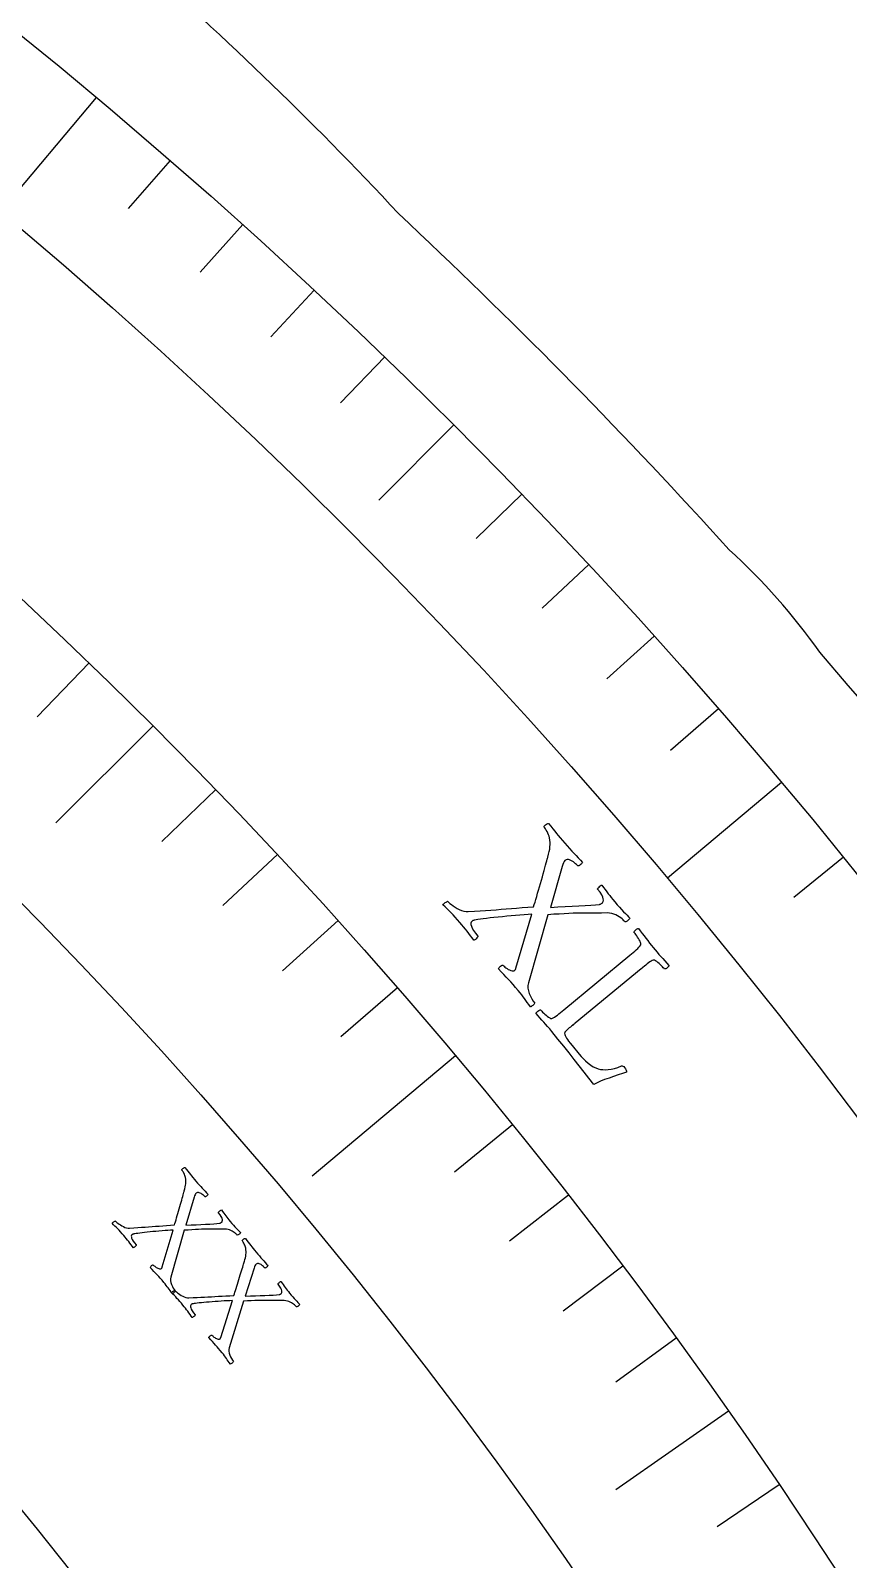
# Model space of a CAD drawing. Header units: millimetres. Extents: x -93 to 93, y -93 to 104.
# Drawn here: x 57.2 to 70.53, y 45.6 to 70.53 of the extents above; entities that cross this region are included whole.
import ezdxf

# ---------------------------------------------------------------- set-up
doc = ezdxf.new("R2010")
doc.units = ezdxf.units.MM
for name, color, linetype in [('CUT_OUTER', 1, 'Continuous'), ('ENGRAVE', 7, 'Continuous'), ('ENGRAVE_FINE', 8, 'Continuous'), ('TEXT', 5, 'Continuous')]:
    doc.layers.add(name, color=color, linetype=linetype)

msp = doc.modelspace()

# ---------------------------------------------------------------- linework, layer by layer
at = {"layer": 'CUT_OUTER'}
msp.add_lwpolyline([(63.1959, 67.5459), (63.3702, 67.383)], dxfattribs=at)
for centre, radius, start, end in [((22.8119, 30.0592), 55.101, 42.86919, 55.95174), ((0.0912, 0.0929), 92.3698, 42.136876, 46.759547), ((61.5221, 54.3366), 10.4707, 35.34519, 47.56301), ((0.2454, 0.1998), 92.1836, 36.022248, 40.766758)]:
    msp.add_arc(centre, radius, start, end, dxfattribs=at)
at = {"layer": 'ENGRAVE'}
for points in [[(58.2687, 69.4419), (56.7079, 67.5819)], [(64.0992, 64.0992), (62.8728, 62.8728)], [(59.1937, 59.1937), (57.6108, 57.6108)], [(69.4419, 58.2687), (67.5819, 56.7079)], [(64.1275, 53.8094), (61.7891, 51.8472)], [(68.5733, 48.0155), (66.7396, 46.7316)]]:
    msp.add_lwpolyline(points, dxfattribs=at)
for radius in [90.65, 90.65, 88.2219, 83.7125, 83.7125, 80.1513, 73.5375, 73.5375, 69.6525, 62.4375, 62.4375]:
    msp.add_circle((0, 0), radius, dxfattribs=at)
at = {"layer": 'ENGRAVE_FINE'}
for points in [[(59.4718, 68.4144), (58.789, 67.6291)], [(60.6567, 67.3661), (59.9604, 66.5927)], [(61.8232, 66.2972), (61.1134, 65.5361)], [(62.9708, 65.2082), (62.2479, 64.4596)], [(65.2082, 62.9708), (64.4596, 62.2479)], [(66.2972, 61.8232), (65.5361, 61.1134)], [(67.3661, 60.6567), (66.5927, 59.9604)], [(58.1516, 60.2177), (57.3034, 59.3394)], [(68.4144, 59.4718), (67.6291, 58.789)], [(60.2177, 58.1516), (59.3394, 57.3034)], [(61.2234, 57.0918), (60.3305, 56.2591)], [(70.4483, 57.0479), (69.6396, 56.393)], [(62.2105, 56.0146), (61.3031, 55.1976)], [(63.1786, 54.9203), (62.2571, 54.1193)], [(65.0568, 52.682), (64.1079, 51.9136)], [(65.9664, 51.5386), (65.0042, 50.7868)], [(66.8558, 50.3794), (65.8806, 49.6446)], [(67.7248, 49.205), (66.737, 48.4873)], [(69.4008, 46.8114), (68.3886, 46.1287)]]:
    msp.add_lwpolyline(points, dxfattribs=at)
at = {"layer": 'TEXT'}
for points in [[(65.9063, 57.2777), (65.9459, 57.2326), (65.9842, 57.1899), (66.0213, 57.1495), (66.0571, 57.1113), (66.0922, 57.0745), (66.1268, 57.0378), (66.1609, 57.0012), (66.1946, 56.9648), (66.1902, 56.9571), (66.1827, 56.9479), (66.1721, 56.9371), (66.1585, 56.9248), (66.1446, 56.914), (66.1334, 56.9078), (66.125, 56.9061), (66.1192, 56.9089), (66.1101, 56.9187), (66.0982, 56.9301), (66.0836, 56.9431), (66.0663, 56.9576), (66.0472, 56.972), (66.0275, 56.9846), (66.007, 56.9956), (65.9858, 57.0048), (65.9649, 57.0103), (65.9453, 57.0101), (65.9269, 57.0044), (65.9099, 56.993), (65.8965, 56.9781), (65.8843, 56.9574), (65.8732, 56.931), (65.8632, 56.8988), (65.6713, 56.2302), (65.7927, 56.2376), (65.9109, 56.2443), (66.0258, 56.2502), (66.1375, 56.2553), (66.2408, 56.2605), (66.3309, 56.2664), (66.4076, 56.2731), (66.471, 56.2807), (66.4803, 56.2826), (66.4889, 56.2853), (66.4969, 56.2889), (66.5042, 56.2932), (66.5104, 56.2975), (66.5152, 56.3009), (66.5186, 56.3033), (66.5206, 56.3049), (66.5282, 56.3146), (66.5331, 56.3288), (66.5354, 56.3475), (66.535, 56.3705), (66.5279, 56.3993), (66.51, 56.435), (66.4811, 56.4776), (66.4414, 56.5272), (66.4414, 56.5332), (66.4454, 56.5412), (66.4535, 56.5513), (66.4655, 56.5634), (66.4789, 56.5752), (66.4909, 56.5844), (66.5016, 56.5911), (66.5108, 56.5952), (66.5394, 56.5566), (66.5664, 56.5202), (66.5917, 56.4861), (66.6153, 56.4541), (66.639, 56.4228), (66.6644, 56.3904), (66.6914, 56.3569), (66.7202, 56.3223), (66.7606, 56.2752), (66.7982, 56.2324), (66.8332, 56.1941), (66.8655, 56.1601), (66.8951, 56.1297), (66.9219, 56.102), (66.946, 56.0769), (66.9672, 56.0545), (66.9631, 56.047), (66.9566, 56.0384), (66.9479, 56.0288), (66.9368, 56.0179), (66.9246, 56.0081), (66.9124, 56.0014), (66.9004, 55.9979), (66.8885, 55.9975), (66.8822, 56.0042), (66.8719, 56.0141), (66.8577, 56.027), (66.8396, 56.0429), (66.8181, 56.0601), (66.7938, 56.0766), (66.7669, 56.0925), (66.7371, 56.1077), (66.7052, 56.1209), (66.6714, 56.1307), (66.636, 56.137), (66.5987, 56.1398), (66.504, 56.1394), (66.4157, 56.139), (66.3339, 56.1387), (66.2586, 56.1385), (66.1865, 56.1379), (66.1145, 56.1365), (66.0426, 56.1344), (65.9709, 56.1313), (65.8959, 56.1276), (65.8144, 56.1231), (65.7262, 56.118), (65.6316, 56.112), (65.3132, 54.9997), (65.3053, 54.9585), (65.3052, 54.9158), (65.3129, 54.8715), (65.3284, 54.8257), (65.3486, 54.7812), (65.3704, 54.7406), (65.3936, 54.704), (65.4184, 54.6715), (65.4149, 54.663), (65.4082, 54.6537), (65.3983, 54.6437), (65.3852, 54.6329), (65.372, 54.6231), (65.3615, 54.6158), (65.3537, 54.6111), (65.3487, 54.6089), (65.3214, 54.6466), (65.2961, 54.6816), (65.2726, 54.714), (65.2512, 54.7436), (65.2293, 54.7731), (65.2045, 54.8051), (65.1768, 54.8395), (65.1461, 54.8763), (65.1035, 54.9265), (65.0631, 54.9729), (65.025, 55.0155), (64.9892, 55.0543), (64.9531, 55.0929), (64.914, 55.1346), (64.8719, 55.1795), (64.8267, 55.2275), (64.8293, 55.2374), (64.8355, 55.2481), (64.8454, 55.2598), (64.8588, 55.2723), (64.8727, 55.2831), (64.8839, 55.2893), (64.8923, 55.291), (64.898, 55.2882), (64.9059, 55.2799), (64.9168, 55.2699), (64.9307, 55.2585), (64.9476, 55.2454), (64.9663, 55.2323), (64.9857, 55.2206), (65.0058, 55.2103), (65.0266, 55.2014), (65.0466, 55.1955), (65.0641, 55.194), (65.0793, 55.197), (65.0919, 55.2045), (65.0945, 55.2071), (65.0972, 55.2106), (65.0999, 55.215), (65.1027, 55.2202), (65.1053, 55.2258), (65.1072, 55.2311), (65.1085, 55.2362), (65.1092, 55.241), (65.3707, 56.1186), (65.3084, 56.1147), (65.2431, 56.1101), (65.1748, 56.1048), (65.1035, 56.0988), (65.0311, 56.0923), (64.9597, 56.0857), (64.8892, 56.079), (64.8195, 56.0722), (64.7526, 56.0653), (64.6901, 56.0584), (64.632, 56.0513), (64.5785, 56.0443), (64.5311, 56.0376), (64.4918, 56.0319), (64.4606, 56.027), (64.4374, 56.0232), (64.4334, 56.0221), (64.4284, 56.0208), (64.4225, 56.0193), (64.4157, 56.0175), (64.4086, 56.0152), (64.4018, 56.012), (64.3951, 56.0078), (64.3887, 56.0028), (64.3799, 55.9905), (64.3762, 55.9732), (64.3776, 55.9511), (64.3841, 55.924), (64.3976, 55.8917), (64.42, 55.854), (64.4512, 55.8107), (64.4913, 55.762), (64.4881, 55.7533), (64.482, 55.7435), (64.4729, 55.7325), (64.461, 55.7204), (64.4487, 55.7094), (64.4386, 55.7016), (64.4307, 55.6971), (64.4249, 55.6958), (64.3979, 55.7319), (64.3705, 55.7682), (64.3426, 55.8047), (64.3143, 55.8413), (64.2856, 55.8777), (64.2567, 55.9133), (64.2276, 55.9482), (64.1983, 55.9823), (64.1581, 56.0279), (64.1204, 56.0696), (64.0852, 56.1074), (64.0525, 56.1414), (64.0208, 56.1736), (63.9883, 56.2064), (63.9551, 56.2396), (63.9211, 56.2732), (63.9266, 56.2814), (63.9347, 56.2901), (63.9455, 56.2992), (63.9589, 56.3087), (63.9723, 56.3173), (63.983, 56.3238), (63.9908, 56.328), (63.9958, 56.3301), (64.003, 56.323), (64.0158, 56.3117), (64.0342, 56.2963), (64.0583, 56.2767), (64.0865, 56.2553), (64.1174, 56.2347), (64.151, 56.2147), (64.1873, 56.1954), (64.2247, 56.1792), (64.2616, 56.1682), (64.298, 56.1626), (64.3339, 56.1623), (64.4326, 56.1687), (64.5269, 56.1749), (64.6168, 56.181), (64.7023, 56.1871), (64.7856, 56.1932), (64.869, 56.1996), (64.9524, 56.2061), (65.0359, 56.2129), (65.1212, 56.2198), (65.2101, 56.2266), (65.3025, 56.2333), (65.3986, 56.24), (65.4098, 56.2758), (65.4219, 56.316), (65.4349, 56.3606), (65.4488, 56.4096), (65.4633, 56.4614), (65.4784, 56.5141), (65.4939, 56.5679), (65.5099, 56.6227), (65.5258, 56.6771), (65.541, 56.7298), (65.5554, 56.7808), (65.5691, 56.8301), (65.5818, 56.8764), (65.5933, 56.9182), (65.6036, 56.9558), (65.6127, 56.9889), (65.6202, 57.016), (65.6255, 57.0353), (65.6287, 57.0469), (65.6297, 57.0508), (65.6432, 57.098), (65.6536, 57.1417), (65.6609, 57.182), (65.6652, 57.2187), (65.6667, 57.2542), (65.6657, 57.2907), (65.6622, 57.328), (65.6562, 57.3663), (65.6506, 57.3917), (65.6425, 57.4169), (65.632, 57.442), (65.6192, 57.467), (65.6056, 57.4903), (65.593, 57.5102), (65.5814, 57.5267), (65.5708, 57.5399), (65.5688, 57.546), (65.5716, 57.5542), (65.5794, 57.5644), (65.592, 57.5766), (65.6064, 57.5881), (65.6194, 57.5961), (65.631, 57.6006), (65.6412, 57.6016), (65.6787, 57.5561), (65.7132, 57.5138), (65.7445, 57.4746), (65.7727, 57.4387), (65.801, 57.4029), (65.8327, 57.3642), (65.8678, 57.3224), (65.9063, 57.2777)], [(66.0737, 54.3418), (66.0708, 54.3394), (66.0672, 54.3365), (66.063, 54.3331), (66.0582, 54.3291), (66.0457, 54.3188), (66.0314, 54.3071), (66.0154, 54.2939), (65.9975, 54.2792), (65.9794, 54.264), (65.9623, 54.2491), (65.9462, 54.2346), (65.9313, 54.2204), (65.9187, 54.2074), (65.9099, 54.1964), (65.9049, 54.1874), (65.9036, 54.1804), (65.9066, 54.1601), (65.9125, 54.1399), (65.9214, 54.1197), (65.9333, 54.0995), (65.949, 54.0768), (65.9696, 54.0492), (65.995, 54.0167), (66.0252, 53.9793), (66.1407, 53.8378), (66.1718, 53.8017), (66.2064, 53.7655), (66.2446, 53.7292), (66.2863, 53.6928), (66.3293, 53.6596), (66.3711, 53.6326), (66.4118, 53.6119), (66.4514, 53.5976), (66.4884, 53.5896), (66.528, 53.5851), (66.5702, 53.584), (66.615, 53.5862), (66.6633, 53.5929), (66.7159, 53.6048), (66.7728, 53.622), (66.834, 53.6445), (66.8442, 53.6458), (66.8551, 53.6422), (66.8667, 53.6339), (66.8789, 53.6206), (66.8951, 53.5984), (66.9063, 53.5784), (66.9124, 53.5608), (66.9133, 53.5456), (66.8454, 53.5218), (66.7752, 53.4975), (66.7028, 53.4726), (66.6281, 53.4473), (66.5559, 53.4214), (66.4909, 53.3953), (66.4332, 53.3687), (66.3827, 53.3419), (66.301, 53.444), (66.2201, 53.5463), (66.1399, 53.6486), (66.0604, 53.7511), (65.9783, 53.8564), (65.8902, 53.9675), (65.7959, 54.0844), (65.6955, 54.2069), (65.6603, 54.2491), (65.6264, 54.2886), (65.5939, 54.3255), (65.5627, 54.3597), (65.5321, 54.3931), (65.5015, 54.4275), (65.4708, 54.4629), (65.4401, 54.4994), (65.4425, 54.5088), (65.4481, 54.5185), (65.4568, 54.5283), (65.4686, 54.5382), (65.4814, 54.5471), (65.4928, 54.5535), (65.503, 54.5576), (65.512, 54.5593), (65.5199, 54.5502), (65.531, 54.5384), (65.5452, 54.5237), (65.5626, 54.5063), (65.5817, 54.488), (65.6012, 54.4709), (65.6211, 54.4549), (65.6414, 54.4401), (65.6603, 54.4281), (65.676, 54.4207), (65.6883, 54.4179), (65.6975, 54.4196), (65.7178, 54.4288), (65.7395, 54.441), (65.7625, 54.4561), (65.7868, 54.4742), (65.8122, 54.4943), (65.8384, 54.5153), (65.8655, 54.5373), (65.8934, 54.5603), (66.9668, 55.4491), (66.9946, 55.4723), (67.0215, 55.495), (67.0475, 55.5171), (67.0725, 55.5388), (67.0954, 55.5598), (67.1149, 55.58), (67.1311, 55.5993), (67.1439, 55.6177), (67.1482, 55.6273), (67.1479, 55.6404), (67.143, 55.6571), (67.1334, 55.6775), (67.1211, 55.6997), (67.1079, 55.722), (67.0938, 55.7443), (67.0788, 55.7668), (67.0645, 55.7875), (67.0523, 55.8045), (67.0425, 55.8178), (67.0348, 55.8275), (67.038, 55.8361), (67.0438, 55.8454), (67.0522, 55.8556), (67.0632, 55.8666), (67.0751, 55.8764), (67.0863, 55.8831), (67.0969, 55.8868), (67.1067, 55.8874), (67.1379, 55.8472), (67.1686, 55.8072), (67.1988, 55.7673), (67.2286, 55.7277), (67.2582, 55.6884), (67.288, 55.6499), (67.3181, 55.6121), (67.3483, 55.5751), (67.3797, 55.5375), (67.4112, 55.5007), (67.4427, 55.4649), (67.4743, 55.4299), (67.5062, 55.3948), (67.5385, 55.3588), (67.5714, 55.3219), (67.6047, 55.2839), (67.6023, 55.2744), (67.5967, 55.2647), (67.588, 55.2549), (67.5761, 55.2451), (67.5632, 55.2364), (67.5516, 55.2301), (67.5413, 55.2262), (67.5323, 55.2247), (67.5243, 55.234), (67.513, 55.2462), (67.4986, 55.2613), (67.4811, 55.2793), (67.4619, 55.2983), (67.4428, 55.3161), (67.4238, 55.3329), (67.4048, 55.3486), (67.387, 55.3614), (67.3714, 55.3695), (67.3581, 55.3729), (67.3471, 55.3715), (67.3303, 55.3636), (67.3123, 55.3533), (67.293, 55.3406), (67.2724, 55.3255), (67.2508, 55.3087), (67.2284, 55.2909), (67.2051, 55.2722), (67.181, 55.2525), (67.1771, 55.2493), (67.1732, 55.2461), (67.1694, 55.243), (67.1655, 55.2398), (67.1616, 55.2366), (67.1578, 55.2334), (67.1539, 55.2302), (67.15, 55.227)], [(59.8943, 51.7649), (59.9213, 51.7339), (59.9475, 51.7046), (59.9728, 51.6769), (59.9973, 51.6507), (60.0213, 51.6254), (60.0449, 51.6003), (60.0682, 51.5752), (60.0912, 51.5503), (60.0882, 51.545), (60.083, 51.5387), (60.0757, 51.5313), (60.0663, 51.5228), (60.0568, 51.5154), (60.0491, 51.5111), (60.0433, 51.51), (60.0394, 51.5119), (60.0331, 51.5186), (60.025, 51.5264), (60.015, 51.5353), (60.0032, 51.5453), (59.9901, 51.5551), (59.9766, 51.5638), (59.9626, 51.5713), (59.9481, 51.5776), (59.9337, 51.5814), (59.9203, 51.5813), (59.9076, 51.5774), (59.8959, 51.5696), (59.8867, 51.5593), (59.8783, 51.5452), (59.8705, 51.527), (59.8636, 51.505), (59.7305, 51.046), (59.814, 51.0511), (59.8951, 51.0557), (59.9741, 51.0599), (60.0507, 51.0635), (60.1217, 51.0671), (60.1836, 51.0713), (60.2362, 51.076), (60.2797, 51.0813), (60.2862, 51.0826), (60.2921, 51.0845), (60.2975, 51.0869), (60.3025, 51.0899), (60.3068, 51.0929), (60.3101, 51.0952), (60.3124, 51.0969), (60.3138, 51.0979), (60.319, 51.1047), (60.3224, 51.1144), (60.324, 51.1272), (60.3238, 51.143), (60.319, 51.1627), (60.3067, 51.1872), (60.2869, 51.2164), (60.2598, 51.2504), (60.2598, 51.2545), (60.2625, 51.26), (60.2681, 51.2669), (60.2764, 51.2752), (60.2856, 51.2833), (60.2938, 51.2897), (60.3011, 51.2943), (60.3075, 51.2971), (60.3271, 51.2706), (60.3455, 51.2457), (60.3628, 51.2223), (60.379, 51.2005), (60.3952, 51.179), (60.4126, 51.1568), (60.4311, 51.1339), (60.4508, 51.1103), (60.4785, 51.078), (60.5043, 51.0488), (60.5283, 51.0226), (60.5505, 50.9994), (60.5708, 50.9786), (60.5892, 50.9596), (60.6056, 50.9425), (60.6202, 50.9272), (60.6174, 50.9221), (60.613, 50.9162), (60.6069, 50.9095), (60.5993, 50.902), (60.5909, 50.8953), (60.5826, 50.8907), (60.5744, 50.8882), (60.5662, 50.8879), (60.5618, 50.8925), (60.5548, 50.8992), (60.545, 50.908), (60.5326, 50.9189), (60.5178, 50.9306), (60.5012, 50.9419), (60.4827, 50.9528), (60.4623, 50.9631), (60.4404, 50.9721), (60.4172, 50.9787), (60.3929, 50.983), (60.3673, 50.9849), (60.3023, 50.9844), (60.2417, 50.984), (60.1855, 50.9837), (60.1338, 50.9834), (60.0843, 50.9829), (60.0349, 50.9819), (59.9855, 50.9804), (59.9362, 50.9782), (59.8847, 50.9756), (59.8287, 50.9725), (59.7682, 50.9689), (59.7031, 50.9649), (59.4843, 50.2001), (59.4789, 50.1718), (59.4789, 50.1424), (59.4842, 50.112), (59.495, 50.0805), (59.509, 50.0498), (59.524, 50.0219), (59.54, 49.9968), (59.5572, 49.9744), (59.5547, 49.9685), (59.5502, 49.9622), (59.5434, 49.9553), (59.5344, 49.9479), (59.5253, 49.9411), (59.5181, 49.936), (59.5128, 49.9328), (59.5093, 49.9313), (59.4905, 49.9572), (59.473, 49.9813), (59.4568, 50.0035), (59.442, 50.0239), (59.4269, 50.0442), (59.4098, 50.0662), (59.3906, 50.0899), (59.3695, 50.1153), (59.3401, 50.1498), (59.3123, 50.1817), (59.286, 50.211), (59.2614, 50.2378), (59.2365, 50.2643), (59.2096, 50.2931), (59.1805, 50.324), (59.1495, 50.3571), (59.1513, 50.3638), (59.1555, 50.3712), (59.1623, 50.3792), (59.1715, 50.3879), (59.1811, 50.3952), (59.1888, 50.3995), (59.1946, 50.4007), (59.1985, 50.3988), (59.2039, 50.393), (59.2114, 50.3862), (59.221, 50.3783), (59.2326, 50.3693), (59.2455, 50.3602), (59.2588, 50.3522), (59.2727, 50.3451), (59.287, 50.339), (59.3007, 50.3349), (59.3128, 50.3339), (59.3232, 50.3359), (59.3319, 50.3411), (59.3337, 50.3429), (59.3355, 50.3453), (59.3374, 50.3483), (59.3393, 50.3519), (59.3411, 50.3557), (59.3424, 50.3593), (59.3433, 50.3628), (59.3438, 50.3662), (59.5239, 50.9694), (59.4811, 50.9668), (59.4362, 50.9637), (59.3892, 50.9601), (59.3402, 50.956), (59.2904, 50.9517), (59.2413, 50.9472), (59.1928, 50.9427), (59.1449, 50.9381), (59.0989, 50.9335), (59.0559, 50.9288), (59.016, 50.9241), (58.9791, 50.9193), (58.9466, 50.9149), (58.9195, 50.911), (58.898, 50.9078), (58.8821, 50.9051), (58.8793, 50.9044), (58.8759, 50.9035), (58.8718, 50.9025), (58.8672, 50.9013), (58.8623, 50.8997), (58.8575, 50.8975), (58.853, 50.8947), (58.8485, 50.8913), (58.8425, 50.8828), (58.8399, 50.8709), (58.8409, 50.8557), (58.8453, 50.837), (58.8545, 50.8148), (58.8699, 50.7888), (58.8913, 50.759), (58.9189, 50.7253), (58.9166, 50.7194), (58.9124, 50.7126), (58.9062, 50.7051), (58.898, 50.6968), (58.8895, 50.6892), (58.8826, 50.6839), (58.8771, 50.6808), (58.8731, 50.6799), (58.8546, 50.7048), (58.8357, 50.7299), (58.8166, 50.755), (58.7971, 50.7803), (58.7774, 50.8054), (58.7576, 50.83), (58.7376, 50.8541), (58.7175, 50.8776), (58.6899, 50.9091), (58.6641, 50.9379), (58.6399, 50.9641), (58.6175, 50.9875), (58.5957, 51.0098), (58.5735, 51.0325), (58.5507, 51.0554), (58.5274, 51.0787), (58.5312, 51.0844), (58.5368, 51.0903), (58.5442, 51.0965), (58.5535, 51.103), (58.5627, 51.1089), (58.5701, 51.1133), (58.5754, 51.1162), (58.5789, 51.1176), (58.5838, 51.1127), (58.5926, 51.1049), (58.6053, 51.0942), (58.6218, 51.0806), (58.6411, 51.0658), (58.6624, 51.0515), (58.6854, 51.0377), (58.7104, 51.0243), (58.7361, 51.013), (58.7614, 51.0054), (58.7864, 51.0014), (58.8111, 51.0012), (58.879, 51.0053), (58.9439, 51.0093), (59.0057, 51.0133), (59.0645, 51.0173), (59.1218, 51.0214), (59.1791, 51.0256), (59.2365, 51.03), (59.2939, 51.0345), (59.3525, 51.0392), (59.4136, 51.0437), (59.4772, 51.0483), (59.5432, 51.0528), (59.551, 51.0774), (59.5593, 51.105), (59.5683, 51.1357), (59.578, 51.1693), (59.5881, 51.2048), (59.5985, 51.2411), (59.6093, 51.278), (59.6204, 51.3156), (59.6314, 51.3529), (59.642, 51.3891), (59.652, 51.4241), (59.6615, 51.4579), (59.6703, 51.4897), (59.6783, 51.5184), (59.6855, 51.5442), (59.6919, 51.5669), (59.6971, 51.5855), (59.7008, 51.5987), (59.703, 51.6067), (59.7038, 51.6094), (59.7132, 51.6418), (59.7204, 51.6717), (59.7256, 51.6994), (59.7287, 51.7246), (59.7298, 51.7489), (59.7292, 51.7739), (59.727, 51.7995), (59.723, 51.8258), (59.7192, 51.8432), (59.7138, 51.8605), (59.7067, 51.8778), (59.698, 51.8949), (59.6887, 51.9109), (59.6802, 51.9246), (59.6723, 51.9359), (59.6651, 51.945), (59.6637, 51.9492), (59.6657, 51.9548), (59.671, 51.9617), (59.6798, 51.9701), (59.6897, 51.978), (59.6986, 51.9834), (59.7066, 51.9865), (59.7136, 51.9872), (59.7392, 51.956), (59.7627, 51.9269), (59.784, 51.9), (59.8032, 51.8754), (59.8225, 51.8508), (59.8441, 51.8242), (59.8681, 51.7955), (59.8943, 51.7649)], [(60.8759, 50.6068), (60.9023, 50.5754), (60.9279, 50.5456), (60.9527, 50.5174), (60.9767, 50.4907), (61.0002, 50.465), (61.0233, 50.4394), (61.0461, 50.4139), (61.0687, 50.3885), (61.0655, 50.3833), (61.0603, 50.377), (61.0528, 50.3698), (61.0433, 50.3615), (61.0336, 50.3543), (61.0259, 50.3502), (61.02, 50.3491), (61.0161, 50.3512), (61.01, 50.358), (61.002, 50.3659), (60.9922, 50.375), (60.9806, 50.3852), (60.9677, 50.3953), (60.9543, 50.4043), (60.9405, 50.412), (60.9261, 50.4186), (60.9118, 50.4227), (60.8983, 50.4228), (60.8857, 50.4191), (60.8738, 50.4115), (60.8644, 50.4015), (60.8557, 50.3875), (60.8476, 50.3695), (60.8402, 50.3476), (60.6984, 49.8912), (60.7819, 49.8948), (60.8632, 49.8978), (60.9421, 49.9004), (61.0189, 49.9026), (61.0899, 49.9048), (61.1518, 49.9078), (61.2046, 49.9115), (61.2482, 49.916), (61.2546, 49.9172), (61.2606, 49.919), (61.2661, 49.9213), (61.2711, 49.9242), (61.2755, 49.9271), (61.2788, 49.9293), (61.2812, 49.931), (61.2826, 49.932), (61.2879, 49.9386), (61.2915, 49.9483), (61.2933, 49.961), (61.2934, 49.9768), (61.2889, 49.9966), (61.2771, 50.0213), (61.258, 50.0509), (61.2314, 50.0854), (61.2315, 50.0895), (61.2344, 50.095), (61.2401, 50.1018), (61.2485, 50.1099), (61.2579, 50.1179), (61.2663, 50.1241), (61.2737, 50.1285), (61.2801, 50.1312), (61.2991, 50.1044), (61.3171, 50.0791), (61.3339, 50.0554), (61.3497, 50.0333), (61.3655, 50.0115), (61.3824, 49.989), (61.4006, 49.9657), (61.4198, 49.9417), (61.4468, 49.9089), (61.4721, 49.8792), (61.4956, 49.8525), (61.5173, 49.8289), (61.5372, 49.8077), (61.5552, 49.7884), (61.5713, 49.771), (61.5856, 49.7554), (61.5827, 49.7503), (61.5782, 49.7445), (61.572, 49.7379), (61.5642, 49.7306), (61.5557, 49.724), (61.5473, 49.7196), (61.539, 49.7173), (61.5309, 49.7171), (61.5266, 49.7218), (61.5197, 49.7287), (61.5101, 49.7377), (61.4979, 49.7488), (61.4833, 49.7608), (61.4669, 49.7724), (61.4486, 49.7836), (61.4285, 49.7944), (61.4067, 49.8038), (61.3837, 49.8108), (61.3594, 49.8155), (61.3339, 49.8179), (61.2689, 49.8187), (61.2083, 49.8194), (61.1521, 49.8202), (61.1004, 49.8209), (61.0509, 49.8214), (61.0014, 49.8213), (60.9521, 49.8207), (60.9027, 49.8196), (60.8512, 49.8179), (60.7951, 49.8159), (60.7345, 49.8135), (60.6694, 49.8107), (60.436, 49.0503), (60.43, 49.022), (60.4294, 48.9927), (60.4342, 48.9621), (60.4444, 48.9304), (60.4578, 48.8995), (60.4722, 48.8713), (60.4878, 48.8459), (60.5045, 48.8231), (60.502, 48.8174), (60.4973, 48.8111), (60.4904, 48.8043), (60.4813, 48.7971), (60.472, 48.7904), (60.4647, 48.7855), (60.4593, 48.7824), (60.4559, 48.781), (60.4375, 48.8073), (60.4205, 48.8317), (60.4047, 48.8542), (60.3903, 48.8749), (60.3756, 48.8955), (60.3589, 48.9178), (60.3402, 48.9418), (60.3196, 48.9676), (60.2908, 49.0026), (60.2636, 49.0351), (60.238, 49.0649), (60.2138, 49.0922), (60.1895, 49.1192), (60.1631, 49.1484), (60.1347, 49.1799), (60.1042, 49.2136), (60.1061, 49.2203), (60.1105, 49.2276), (60.1175, 49.2355), (60.1269, 49.2439), (60.1366, 49.2511), (60.1443, 49.2553), (60.1501, 49.2563), (60.154, 49.2543), (60.1594, 49.2485), (60.1667, 49.2415), (60.1761, 49.2334), (60.1876, 49.2242), (60.2003, 49.2149), (60.2135, 49.2066), (60.2272, 49.1992), (60.2414, 49.1928), (60.255, 49.1885), (60.2671, 49.1872), (60.2775, 49.1891), (60.2863, 49.1941), (60.2881, 49.1958), (60.29, 49.1982), (60.292, 49.2012), (60.294, 49.2047), (60.2958, 49.2085), (60.2972, 49.2122), (60.2981, 49.2156), (60.2987, 49.2189), (60.4903, 49.8187), (60.4474, 49.8168), (60.4025, 49.8146), (60.3555, 49.8119), (60.3064, 49.8088), (60.2566, 49.8054), (60.2074, 49.8019), (60.1588, 49.7983), (60.1108, 49.7946), (60.0647, 49.7909), (60.0217, 49.787), (59.9816, 49.7831), (59.9447, 49.779), (59.912, 49.7752), (59.885, 49.7718), (59.8634, 49.769), (59.8474, 49.7667), (59.8446, 49.766), (59.8412, 49.7652), (59.8371, 49.7642), (59.8324, 49.7631), (59.8275, 49.7616), (59.8227, 49.7595), (59.8181, 49.7568), (59.8136, 49.7534), (59.8074, 49.7451), (59.8046, 49.7333), (59.8052, 49.718), (59.8093, 49.6993), (59.8181, 49.6769), (59.833, 49.6506), (59.8538, 49.6203), (59.8807, 49.5862), (59.8784, 49.5803), (59.874, 49.5736), (59.8677, 49.5662), (59.8593, 49.5581), (59.8507, 49.5507), (59.8436, 49.5455), (59.8381, 49.5425), (59.8341, 49.5417), (59.816, 49.5669), (59.7977, 49.5923), (59.779, 49.6179), (59.7601, 49.6435), (59.7409, 49.669), (59.7215, 49.6939), (59.702, 49.7184), (59.6823, 49.7423), (59.6554, 49.7743), (59.6301, 49.8036), (59.6064, 49.8302), (59.5845, 49.8541), (59.5631, 49.8769), (59.5413, 49.8999), (59.5189, 49.9233), (59.4961, 49.947), (59.5, 49.9526), (59.5057, 49.9584), (59.5132, 49.9645), (59.5227, 49.9708), (59.532, 49.9765), (59.5394, 49.9808), (59.5449, 49.9836), (59.5483, 49.9849), (59.5532, 49.9799), (59.5618, 49.972), (59.5743, 49.961), (59.5905, 49.9471), (59.6096, 49.932), (59.6305, 49.9173), (59.6533, 49.903), (59.678, 49.8891), (59.7035, 49.8773), (59.7287, 49.8692), (59.7536, 49.8648), (59.7783, 49.864), (59.8462, 49.8668), (59.9112, 49.8696), (59.9731, 49.8725), (60.0319, 49.8753), (60.0893, 49.8783), (60.1467, 49.8814), (60.2041, 49.8847), (60.2616, 49.8882), (60.3203, 49.8916), (60.3815, 49.8951), (60.4451, 49.8984), (60.5112, 49.9017), (60.5195, 49.9261), (60.5284, 49.9535), (60.538, 49.984), (60.5482, 50.0175), (60.559, 50.0528), (60.5701, 50.0888), (60.5816, 50.1255), (60.5934, 50.1629), (60.6052, 50.2), (60.6164, 50.236), (60.6271, 50.2708), (60.6373, 50.3044), (60.6467, 50.336), (60.6553, 50.3646), (60.663, 50.3902), (60.6697, 50.4128), (60.6753, 50.4313), (60.6793, 50.4445), (60.6816, 50.4524), (60.6824, 50.455), (60.6925, 50.4872), (60.7003, 50.5171), (60.706, 50.5446), (60.7095, 50.5697), (60.7111, 50.594), (60.7111, 50.619), (60.7093, 50.6447), (60.7058, 50.6711), (60.7024, 50.6885), (60.6973, 50.7059), (60.6905, 50.7233), (60.6821, 50.7407), (60.6732, 50.7568), (60.6649, 50.7706), (60.6572, 50.7821), (60.6502, 50.7913), (60.6489, 50.7955), (60.651, 50.8011), (60.6565, 50.808), (60.6653, 50.8162), (60.6754, 50.8238), (60.6845, 50.8291), (60.6925, 50.8321), (60.6995, 50.8326), (60.7245, 50.8009), (60.7474, 50.7714), (60.7682, 50.7441), (60.7869, 50.7191), (60.8058, 50.6941), (60.8269, 50.6671), (60.8503, 50.638), (60.8759, 50.6068)]]:
    msp.add_lwpolyline(points, close=True, dxfattribs=at)

doc.saveas('drawing.dxf')
